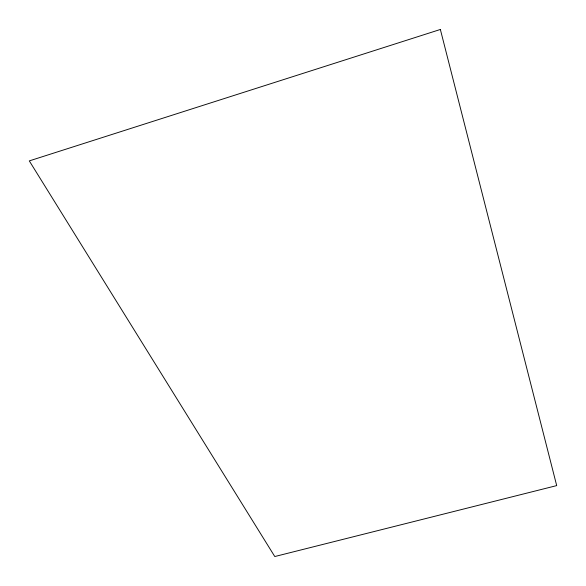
<?xml version="1.0" encoding="UTF-8"?>
<svg xmlns="http://www.w3.org/2000/svg" width="586" height="586" viewBox="0 0 586 586"><rect width="100%" height="100%" fill="white"/><g stroke="black" fill="none" stroke-linecap="round" stroke-linejoin="round"><path stroke-width="0.88" d="M440.364 29.468L29.3 160.894L274.783 556.532L556.7 485.604L440.364 29.468"/></g></svg>
